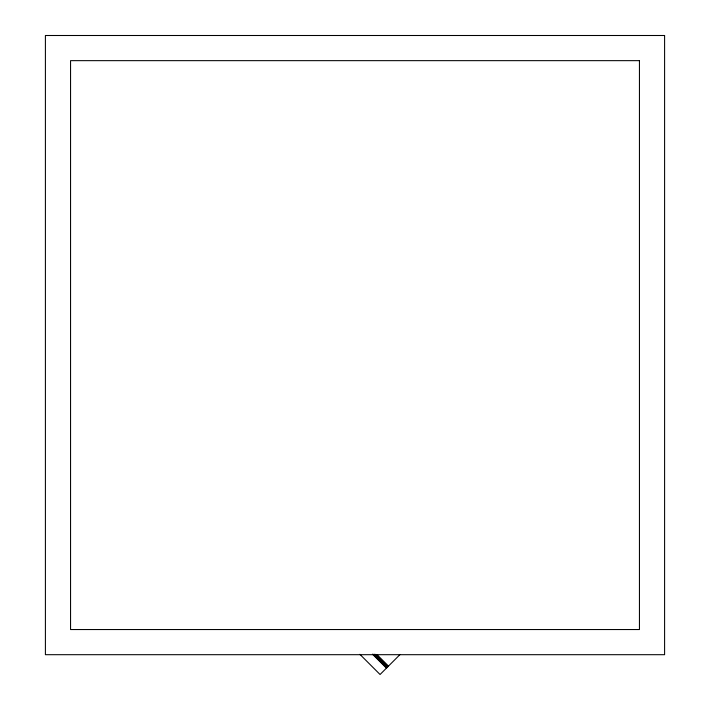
<?xml version="1.0" encoding="UTF-8"?>
<svg xmlns="http://www.w3.org/2000/svg" width="710" height="710" viewBox="0 0 710 710"><rect width="100%" height="100%" fill="white"/><g stroke="black" fill="none" stroke-linecap="round" stroke-linejoin="round"><path stroke-width="1.06" d="M400.076 654.487L380.063 674.5L359.881 654.318M376.832 654.442L388.476 666.087M375.395 654.327L387.82 666.743M374.055 654.114L387.252 667.311M373.62 654.549L386.817 667.746M373.345 654.824L386.542 668.021M372.475 654.141L386.444 668.119M664.596 35.5L45.404 35.5L45.404 654.691L664.596 654.691L664.596 35.5M639.444 60.652L70.556 60.652L70.556 629.539L639.444 629.539L639.444 60.652"/></g></svg>
